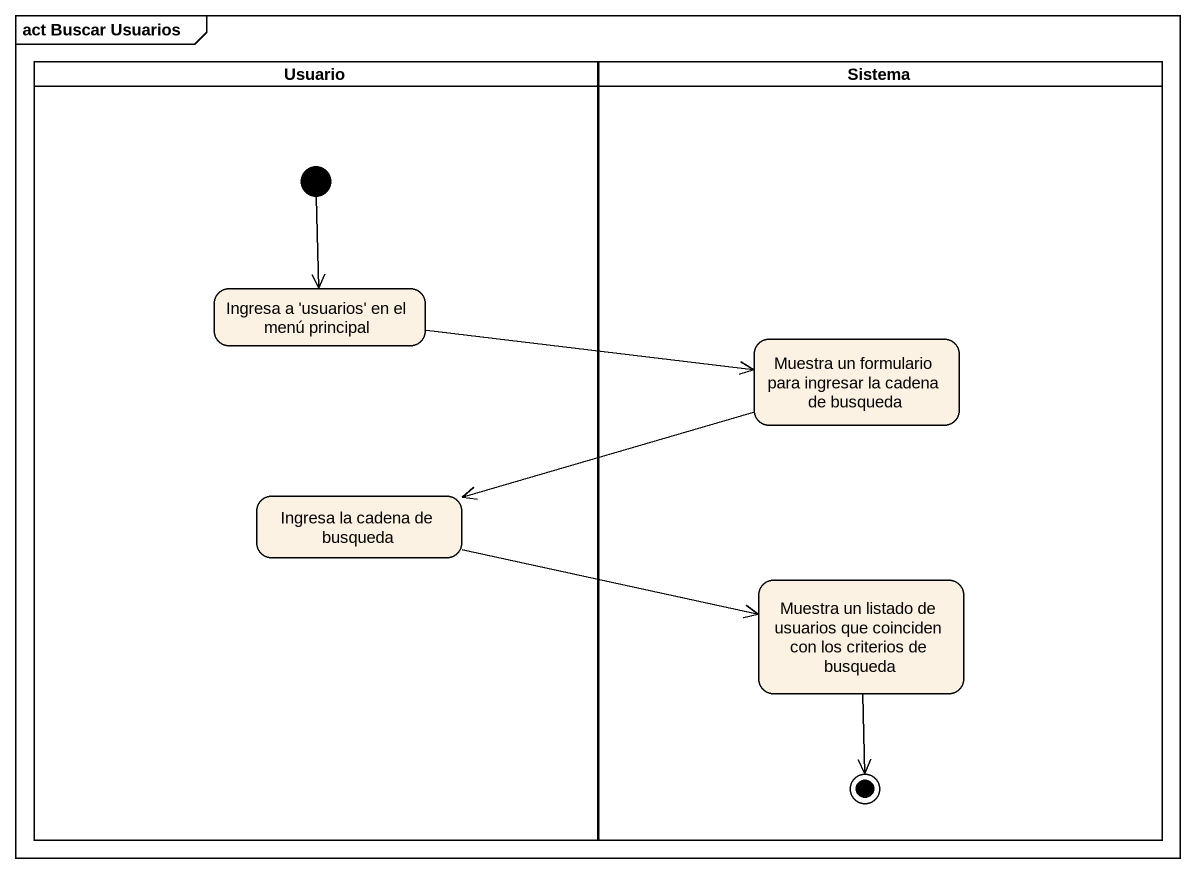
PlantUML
@startuml
mainframe act Buscar Usuarios
hide empty description
state Usuario <<partition>> {
  state "Ingresa a 'usuarios' en el menú principal" as Ingresa_a_usuarios_en_el
  state "Ingresa la cadena de busqueda" as Ingresa_la_cadena_de
  [*] --> Ingresa_a_usuarios_en_el
}
state Sistema <<partition>> {
  state "Muestra un formulario para ingresar la cadena de busqueda" as Muestra_un_formulario_para
  state "Muestra un listado de usuarios que coinciden con los criterios de busqueda" as Muestra_un_listado_de
  Muestra_un_listado_de --> [*]
}
Ingresa_a_usuarios_en_el -right-> Muestra_un_formulario_para
Muestra_un_formulario_para -left-> Ingresa_la_cadena_de
Ingresa_la_cadena_de -right-> Muestra_un_listado_de
@enduml
